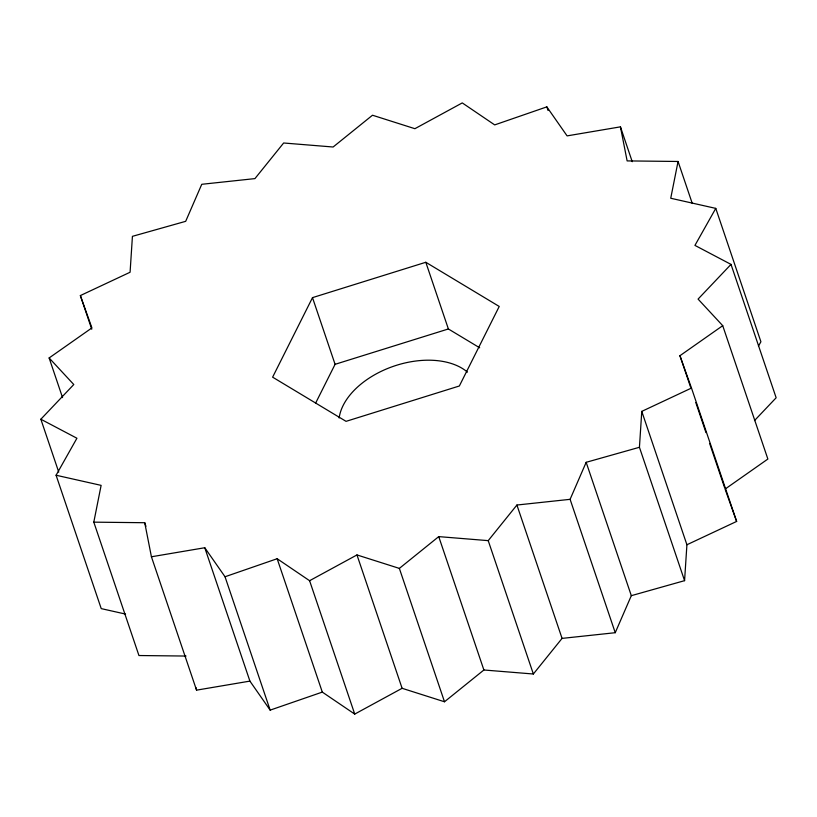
<?xml version="1.0" encoding="UTF-8"?>
<svg xmlns="http://www.w3.org/2000/svg" width="817" height="817" viewBox="0 0 817 817"><rect width="100%" height="100%" fill="white"/><g stroke="black" fill="none" stroke-linecap="round" stroke-linejoin="round"><path stroke-width="1.23" d="M80.362 295.57L91.912 327.913L49.132 357.958L73.785 384.531L40.85 419.233L76.921 438.239L56.087 475.239L101.124 485.369L93.802 522.155L144.732 522.717L151.421 556.775L204.771 547.737L225.022 576.751L277.157 558.726L322.307 692.101L354.731 714.089L402.107 688.302L444.499 701.772L483.889 669.991L533.358 674.005L562.065 638.394L615.242 632.705L631.316 595.675L684.575 580.662L639.435 447.287L641.774 411.38L691.488 388.055L679.938 355.712L722.728 325.677L698.075 299.093L731.011 264.391L694.94 245.396L715.774 208.386L670.737 198.255L678.059 161.47L627.129 160.908L620.44 126.849L567.09 135.888L546.839 106.874L494.693 124.899L462.269 102.911L414.893 128.698L372.501 115.228L333.111 147.009L283.642 142.995L254.935 178.606L201.758 184.295L185.684 221.325L132.425 236.338L130.087 272.245L80.362 295.57L91.749 329.21M684.575 580.662L686.913 544.755L641.774 411.38M615.242 632.705L570.103 499.33L586.167 462.31L639.435 447.287M312.502 297.633L272.623 377.168L346.051 421.347L459.348 385.992L499.228 306.457L425.81 262.277L312.502 297.633L335.082 364.321L315.709 402.955M758.462 346.112L760.913 341.761L715.774 208.386M277.157 558.726L309.592 580.713L356.968 554.937L399.36 568.397L438.739 536.616L488.219 540.64L516.916 505.029L570.103 499.33M754.489 420.592L776.15 397.767L731.011 264.391M686.913 544.755L736.638 521.43L691.488 388.055M204.771 547.737L249.91 681.112L270.161 710.126L322.307 692.101M335.082 364.321L448.38 328.965L479.691 347.807M151.421 556.775L196.56 690.151L249.91 681.112M186.051 656.051L138.941 655.53L93.802 522.155M125.573 614.088L101.226 608.614L56.087 475.239M736.638 521.43L725.087 489.087L767.868 459.042L722.728 325.677M678.059 161.47L692.295 203.525M620.44 126.849L632.235 161.695M679.938 355.712L690.518 386.952M695.808 402.567L705.97 432.612M709.636 443.427L724.679 487.882M546.839 106.874L548.054 110.479M586.167 462.31L631.316 595.675M516.916 505.029L562.065 638.394M425.81 262.277L448.38 328.965M488.219 540.64L533.358 674.005M438.739 536.616L483.889 669.991M399.36 568.397L444.499 701.772M356.968 554.937L402.107 688.302M309.592 580.713L354.731 714.089M225.022 576.751L270.161 710.126M144.732 522.717L145.947 526.322M49.132 357.958L62.552 397.603M40.85 419.233L58.742 472.103M196.08 687.72L196.56 690.151M339.137 417.998A71.967 44.802 -18.7 0 1 392.303 366.7A71.967 44.802 -18.7 0 1 467.447 372.133"/></g></svg>
